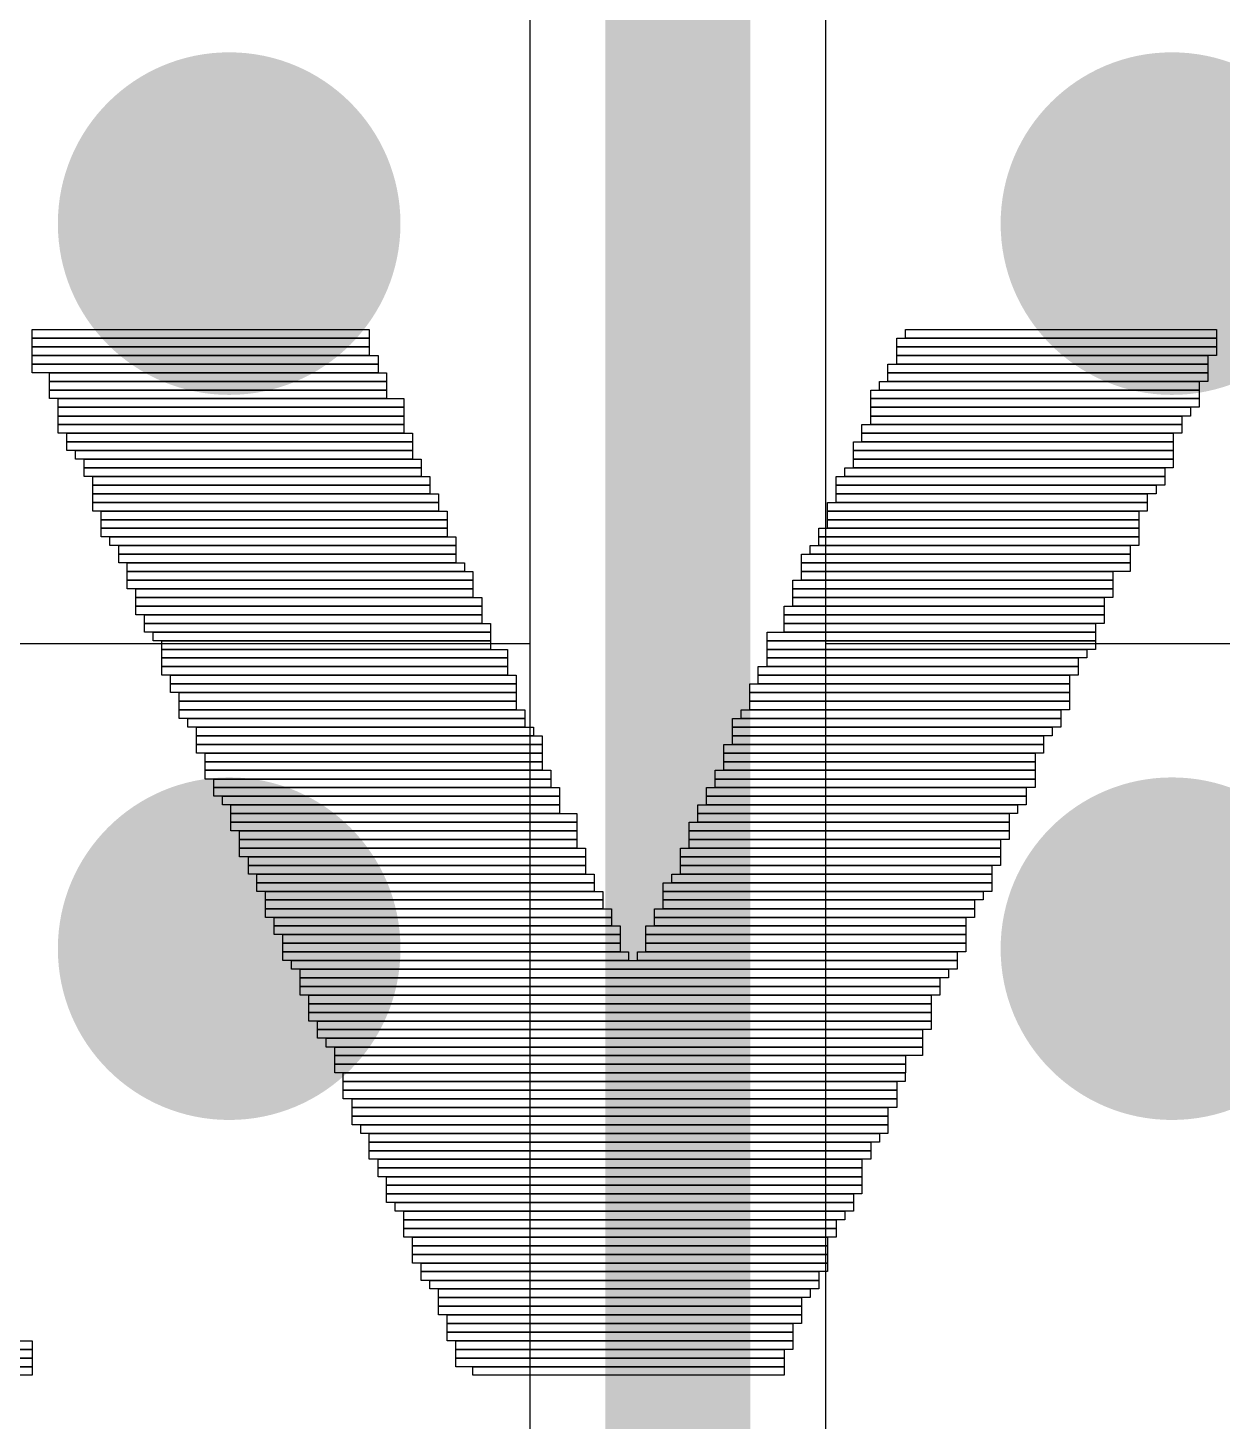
# Model space of a CAD drawing. Header units: millimetres. Extents: x -3 to 5381, y -54 to 5355.
# Drawn here: x 17.461 to 19.552, y -8.909 to -6.469 of the extents above; entities that cross this region are included whole.
import ezdxf

# ---------------------------------------------------------------- set-up
doc = ezdxf.new("R2010")
doc.units = ezdxf.units.MM
for name, color, linetype in [('BottomLayer', 5, 'Continuous'), ('TopLayer', 1, 'Continuous'), ('TopOverlay', 2, 'Continuous'), ('ViaHoleLayer', 16, 'Continuous')]:
    doc.layers.add(name, color=color, linetype=linetype)

msp = doc.modelspace()

# ---------------------------------------------------------------- hatches: boundary and pattern name
at = {"layer": 'BottomLayer'}
h = msp.add_hatch(color=5, dxfattribs=at)
edge = h.paths.add_edge_path()
edge.add_arc((17.8131, -6.8118), 0.3, 0, 360)
h = msp.add_hatch(color=5, dxfattribs=at)
edge = h.paths.add_edge_path()
edge.add_arc((19.4641, -6.8118), 0.3, 0, 360)
h = msp.add_hatch(color=5, dxfattribs=at)
edge = h.paths.add_edge_path()
edge.add_arc((17.8131, -8.0818), 0.3, 0, 360)
h = msp.add_hatch(color=5, dxfattribs=at)
edge = h.paths.add_edge_path()
edge.add_arc((19.4641, -8.0818), 0.3, 0, 360)
at = {"layer": 'TopLayer'}
h = msp.add_hatch(color=1, dxfattribs=at)
edge = h.paths.add_edge_path()
edge.add_arc((17.8131, -6.8118), 0.3, 0, 360)
h = msp.add_hatch(color=1, dxfattribs=at)
edge = h.paths.add_edge_path()
edge.add_arc((19.4641, -6.8118), 0.3, 0, 360)
h = msp.add_hatch(color=1, dxfattribs=at)
edge = h.paths.add_edge_path()
edge.add_arc((17.8131, -8.0818), 0.3, 0, 360)
h = msp.add_hatch(color=1, dxfattribs=at)
edge = h.paths.add_edge_path()
edge.add_arc((19.4641, -8.0818), 0.3, 0, 360)
at = {"layer": 'ViaHoleLayer'}
h = msp.add_hatch(color=16, dxfattribs=at)
edge = h.paths.add_edge_path()
edge.add_arc((17.8131, -6.8118), 0.15, 0, 360)
h = msp.add_hatch(color=16, dxfattribs=at)
edge = h.paths.add_edge_path()
edge.add_arc((19.4641, -6.8118), 0.15, 0, 360)
h = msp.add_hatch(color=16, dxfattribs=at)
edge = h.paths.add_edge_path()
edge.add_arc((17.8131, -8.0818), 0.15, 0, 360)
h = msp.add_hatch(color=16, dxfattribs=at)
edge = h.paths.add_edge_path()
edge.add_arc((19.4641, -8.0818), 0.15, 0, 360)

# ---------------------------------------------------------------- linework, layer by layer
at = {"layer": 'TopLayer'}
for p, q in [((18.8577, -13.6421), (18.8577, -6.0955)), ((18.8577, -7.5481), (18.8577, -6.0955)), ((18.3397, -6.2814), (18.3397, -13.5349)), ((18.3397, -6.2814), (18.3397, -7.5481)), ((18.3397, -7.5481), (15.0122, -7.5481)), ((20.0864, -7.5481), (18.8577, -7.5481))]:
    msp.add_line(p, q, dxfattribs=at)
at = {"layer": 'TopLayer', "const_width": 0.254}
msp.add_lwpolyline([(18.5987, -13.6421), (18.5987, -6.0955)], dxfattribs=at)
at = {"layer": 'TopOverlay'}
for p, q in [((17.4682, -7.0124), (17.4682, -6.9974)), ((17.4682, -6.9974), (18.0585, -6.9974)), ((18.0585, -6.9974), (18.0585, -7.0124)), ((18.9973, -7.0124), (18.9973, -6.9974)), ((18.9973, -6.9974), (19.5421, -6.9974)), ((19.5421, -6.9974), (19.5421, -7.0124)), ((18.0585, -7.0124), (17.4682, -7.0124)), ((17.4682, -7.0277), (17.4682, -7.0124)), ((17.4682, -7.0124), (18.0585, -7.0124)), ((18.0585, -7.0277), (17.4682, -7.0277)), ((17.4682, -7.0427), (17.4682, -7.0277)), ((17.4682, -7.0277), (18.0585, -7.0277)), ((18.0585, -7.0124), (18.0585, -7.0277)), ((18.0585, -7.0277), (18.0585, -7.0427)), ((18.9821, -7.0277), (18.9821, -7.0124)), ((18.9821, -7.0124), (19.5421, -7.0124)), ((19.5421, -7.0277), (18.9821, -7.0277)), ((18.9821, -7.0427), (18.9821, -7.0277)), ((18.9821, -7.0277), (19.5421, -7.0277)), ((19.5421, -7.0124), (18.9973, -7.0124)), ((19.5421, -7.0124), (19.5421, -7.0277)), ((19.5421, -7.0277), (19.5421, -7.0427)), ((18.0585, -7.0427), (17.4682, -7.0427)), ((17.4682, -7.0579), (17.4682, -7.0427)), ((17.4682, -7.0427), (18.0738, -7.0427)), ((18.0738, -7.0427), (18.0738, -7.0579)), ((19.5421, -7.0427), (18.9821, -7.0427)), ((18.9821, -7.0579), (18.9821, -7.0427)), ((18.9821, -7.0427), (19.5271, -7.0427)), ((19.5271, -7.0427), (19.5271, -7.0579)), ((18.0738, -7.0579), (17.4682, -7.0579)), ((17.4682, -7.0731), (17.4682, -7.0579)), ((17.4682, -7.0579), (18.0738, -7.0579)), ((18.0738, -7.0731), (17.4682, -7.0731)), ((17.4984, -7.0881), (17.4984, -7.0731)), ((17.4984, -7.0731), (18.0887, -7.0731)), ((18.0738, -7.0579), (18.0738, -7.0731)), ((18.0887, -7.0731), (18.0887, -7.0881)), ((18.9668, -7.0731), (18.9668, -7.0579)), ((18.9668, -7.0579), (19.5271, -7.0579)), ((19.5271, -7.0731), (18.9668, -7.0731)), ((18.9668, -7.0881), (18.9668, -7.0731)), ((18.9668, -7.0731), (19.5271, -7.0731)), ((19.5271, -7.0579), (18.9821, -7.0579)), ((19.5271, -7.0579), (19.5271, -7.0731)), ((19.5271, -7.0731), (19.5271, -7.0881)), ((18.0887, -7.0881), (17.4984, -7.0881)), ((17.4984, -7.1034), (17.4984, -7.0881)), ((17.4984, -7.0881), (18.0887, -7.0881)), ((18.0887, -7.0881), (18.0887, -7.1034)), ((18.9518, -7.1034), (18.9518, -7.0881)), ((18.9518, -7.0881), (19.5119, -7.0881)), ((19.5271, -7.0881), (18.9668, -7.0881)), ((19.5119, -7.0881), (19.5119, -7.1034)), ((18.0887, -7.1034), (17.4984, -7.1034)), ((17.4984, -7.1184), (17.4984, -7.1034)), ((17.4984, -7.1034), (18.0887, -7.1034)), ((18.0887, -7.1184), (17.4984, -7.1184)), ((17.5134, -7.1336), (17.5134, -7.1184)), ((17.5134, -7.1184), (18.1192, -7.1184)), ((18.0887, -7.1034), (18.0887, -7.1184)), ((18.1192, -7.1184), (18.1192, -7.1336)), ((18.9366, -7.1184), (18.9366, -7.1034)), ((18.9366, -7.1034), (19.5119, -7.1034)), ((19.5119, -7.1184), (18.9366, -7.1184)), ((18.9366, -7.1336), (18.9366, -7.1184)), ((18.9366, -7.1184), (19.5119, -7.1184)), ((19.5119, -7.1034), (18.9518, -7.1034)), ((19.5119, -7.1034), (19.5119, -7.1184)), ((19.5119, -7.1184), (19.5119, -7.1336)), ((18.1192, -7.1336), (17.5134, -7.1336)), ((17.5134, -7.1488), (17.5134, -7.1336)), ((17.5134, -7.1336), (18.1192, -7.1336)), ((18.1192, -7.1488), (17.5134, -7.1488)), ((17.5134, -7.1638), (17.5134, -7.1488)), ((17.5134, -7.1488), (18.1192, -7.1488)), ((18.1192, -7.1336), (18.1192, -7.1488)), ((18.1192, -7.1488), (18.1192, -7.1638)), ((19.5119, -7.1336), (18.9366, -7.1336)), ((18.9366, -7.1488), (18.9366, -7.1336)), ((18.9366, -7.1336), (19.4967, -7.1336)), ((19.4967, -7.1488), (18.9366, -7.1488)), ((18.9366, -7.1638), (18.9366, -7.1488)), ((18.9366, -7.1488), (19.4817, -7.1488)), ((19.4817, -7.1488), (19.4817, -7.1638)), ((19.4967, -7.1336), (19.4967, -7.1488)), ((18.1192, -7.1638), (17.5134, -7.1638)), ((17.5134, -7.1791), (17.5134, -7.1638)), ((17.5134, -7.1638), (18.1192, -7.1638)), ((18.1192, -7.1638), (18.1192, -7.1791)), ((18.9213, -7.1791), (18.9213, -7.1638)), ((18.9213, -7.1638), (19.4817, -7.1638)), ((19.4817, -7.1638), (18.9366, -7.1638)), ((19.4817, -7.1638), (19.4817, -7.1791)), ((18.1192, -7.1791), (17.5134, -7.1791)), ((17.5287, -7.194), (17.5287, -7.1791)), ((17.5287, -7.1791), (18.1342, -7.1791)), ((18.1342, -7.194), (17.5287, -7.194)), ((17.5287, -7.2093), (17.5287, -7.194)), ((17.5287, -7.194), (18.1342, -7.194)), ((18.1342, -7.1791), (18.1342, -7.194)), ((18.1342, -7.194), (18.1342, -7.2093)), ((18.9064, -7.2093), (18.9064, -7.194)), ((18.9064, -7.194), (19.4664, -7.194)), ((19.4817, -7.1791), (18.9213, -7.1791)), ((18.9213, -7.194), (18.9213, -7.1791)), ((18.9213, -7.1791), (19.4664, -7.1791)), ((19.4664, -7.194), (18.9213, -7.194)), ((19.4664, -7.1791), (19.4664, -7.194)), ((19.4664, -7.194), (19.4664, -7.2093)), ((18.1342, -7.2093), (17.5287, -7.2093)), ((17.5439, -7.2245), (17.5439, -7.2093)), ((17.5439, -7.2093), (18.1342, -7.2093)), ((18.1342, -7.2093), (18.1342, -7.2245)), ((19.4664, -7.2093), (18.9064, -7.2093)), ((18.9064, -7.2245), (18.9064, -7.2093)), ((18.9064, -7.2093), (19.4664, -7.2093)), ((19.4664, -7.2093), (19.4664, -7.2245)), ((18.1342, -7.2245), (17.5439, -7.2245)), ((17.5589, -7.2395), (17.5589, -7.2245)), ((17.5589, -7.2245), (18.1494, -7.2245)), ((18.1494, -7.2395), (17.5589, -7.2395)), ((17.5589, -7.2547), (17.5589, -7.2395)), ((17.5589, -7.2395), (18.1494, -7.2395)), ((18.1494, -7.2245), (18.1494, -7.2395)), ((18.1494, -7.2395), (18.1494, -7.2547)), ((18.8911, -7.2547), (18.8911, -7.2395)), ((18.8911, -7.2395), (19.4514, -7.2395)), ((19.4664, -7.2245), (18.9064, -7.2245)), ((18.9064, -7.2395), (18.9064, -7.2245)), ((18.9064, -7.2245), (19.4664, -7.2245)), ((19.4664, -7.2395), (18.9064, -7.2395)), ((19.4514, -7.2395), (19.4514, -7.2547)), ((19.4664, -7.2245), (19.4664, -7.2395)), ((18.1494, -7.2547), (17.5589, -7.2547)), ((17.5741, -7.2697), (17.5741, -7.2547)), ((17.5741, -7.2547), (18.1644, -7.2547)), ((18.1644, -7.2697), (17.5741, -7.2697)), ((17.5741, -7.285), (17.5741, -7.2697)), ((17.5741, -7.2697), (18.1644, -7.2697)), ((18.1644, -7.2547), (18.1644, -7.2697)), ((18.1644, -7.2697), (18.1644, -7.285)), ((18.8761, -7.2697), (18.8761, -7.2547)), ((18.8761, -7.2547), (19.4514, -7.2547)), ((19.4514, -7.2697), (18.8761, -7.2697)), ((18.8761, -7.285), (18.8761, -7.2697)), ((18.8761, -7.2697), (19.4362, -7.2697)), ((19.4514, -7.2547), (18.8911, -7.2547)), ((19.4362, -7.2697), (19.4362, -7.285)), ((19.4514, -7.2547), (19.4514, -7.2697)), ((18.1644, -7.285), (17.5741, -7.285)), ((17.5741, -7.3002), (17.5741, -7.285)), ((17.5741, -7.285), (18.1797, -7.285)), ((18.1797, -7.285), (18.1797, -7.3002)), ((19.4362, -7.285), (18.8761, -7.285)), ((18.8761, -7.3002), (18.8761, -7.285)), ((18.8761, -7.285), (19.421, -7.285)), ((19.421, -7.285), (19.421, -7.3002)), ((18.1797, -7.3002), (17.5741, -7.3002)), ((17.5741, -7.3152), (17.5741, -7.3002)), ((17.5741, -7.3002), (18.1797, -7.3002)), ((18.1797, -7.3152), (17.5741, -7.3152)), ((17.5891, -7.3304), (17.5891, -7.3152)), ((17.5891, -7.3152), (18.1949, -7.3152)), ((18.1797, -7.3002), (18.1797, -7.3152)), ((18.1949, -7.3152), (18.1949, -7.3304)), ((18.8609, -7.3152), (18.8609, -7.3002)), ((18.8609, -7.3002), (19.421, -7.3002)), ((19.421, -7.3152), (18.8609, -7.3152)), ((18.8609, -7.3304), (18.8609, -7.3152)), ((18.8609, -7.3152), (19.406, -7.3152)), ((19.421, -7.3002), (18.8761, -7.3002)), ((19.406, -7.3152), (19.406, -7.3304)), ((19.421, -7.3002), (19.421, -7.3152)), ((18.1949, -7.3304), (17.5891, -7.3304)), ((17.5891, -7.3454), (17.5891, -7.3304)), ((17.5891, -7.3304), (18.1949, -7.3304)), ((18.1949, -7.3304), (18.1949, -7.3454)), ((19.406, -7.3304), (18.8609, -7.3304)), ((18.8609, -7.3454), (18.8609, -7.3304)), ((18.8609, -7.3304), (19.406, -7.3304)), ((19.406, -7.3304), (19.406, -7.3454)), ((18.1949, -7.3454), (17.5891, -7.3454)), ((17.5891, -7.3607), (17.5891, -7.3454)), ((17.5891, -7.3454), (18.1949, -7.3454)), ((18.1949, -7.3607), (17.5891, -7.3607)), ((17.6044, -7.3759), (17.6044, -7.3607)), ((17.6044, -7.3607), (18.2099, -7.3607)), ((18.1949, -7.3454), (18.1949, -7.3607)), ((18.2099, -7.3607), (18.2099, -7.3759)), ((18.8457, -7.3607), (18.8457, -7.3454)), ((18.8457, -7.3454), (19.406, -7.3454)), ((19.406, -7.3607), (18.8457, -7.3607)), ((18.8457, -7.3759), (18.8457, -7.3607)), ((18.8457, -7.3607), (19.406, -7.3607)), ((19.406, -7.3454), (18.8609, -7.3454)), ((19.406, -7.3454), (19.406, -7.3607)), ((19.406, -7.3607), (19.406, -7.3759)), ((18.2099, -7.3759), (17.6044, -7.3759)), ((17.6196, -7.3909), (17.6196, -7.3759)), ((17.6196, -7.3759), (18.2099, -7.3759)), ((18.2099, -7.3909), (17.6196, -7.3909)), ((17.6196, -7.4061), (17.6196, -7.3909)), ((17.6196, -7.3909), (18.2099, -7.3909)), ((18.2099, -7.3759), (18.2099, -7.3909)), ((18.2099, -7.3909), (18.2099, -7.4061)), ((18.8154, -7.4061), (18.8154, -7.3909)), ((18.8154, -7.3909), (19.3907, -7.3909)), ((18.8307, -7.3909), (18.8307, -7.3759)), ((18.8307, -7.3759), (19.3907, -7.3759)), ((19.3907, -7.3909), (18.8307, -7.3909)), ((19.406, -7.3759), (18.8457, -7.3759)), ((19.3907, -7.3759), (19.3907, -7.3909)), ((19.3907, -7.3909), (19.3907, -7.4061)), ((18.2099, -7.4061), (17.6196, -7.4061)), ((17.6346, -7.4211), (17.6346, -7.4061)), ((17.6346, -7.4061), (18.2251, -7.4061)), ((18.2251, -7.4061), (18.2251, -7.4211)), ((19.3907, -7.4061), (18.8154, -7.4061)), ((18.8154, -7.4211), (18.8154, -7.4061)), ((18.8154, -7.4061), (19.3907, -7.4061)), ((19.3907, -7.4061), (19.3907, -7.4211)), ((18.2251, -7.4211), (17.6346, -7.4211)), ((17.6346, -7.4364), (17.6346, -7.4211)), ((17.6346, -7.4211), (18.2401, -7.4211)), ((18.2401, -7.4364), (17.6346, -7.4364)), ((17.6346, -7.4516), (17.6346, -7.4364)), ((17.6346, -7.4364), (18.2401, -7.4364)), ((18.2401, -7.4211), (18.2401, -7.4364)), ((18.2401, -7.4364), (18.2401, -7.4516)), ((18.8004, -7.4516), (18.8004, -7.4364)), ((18.8004, -7.4364), (19.3605, -7.4364)), ((19.3907, -7.4211), (18.8154, -7.4211)), ((18.8154, -7.4364), (18.8154, -7.4211)), ((18.8154, -7.4211), (19.3605, -7.4211)), ((19.3605, -7.4364), (18.8154, -7.4364)), ((19.3605, -7.4211), (19.3605, -7.4364)), ((19.3605, -7.4364), (19.3605, -7.4516)), ((18.2401, -7.4516), (17.6346, -7.4516)), ((17.6498, -7.4666), (17.6498, -7.4516)), ((17.6498, -7.4516), (18.2401, -7.4516)), ((18.2401, -7.4666), (17.6498, -7.4666)), ((17.6498, -7.4818), (17.6498, -7.4666)), ((17.6498, -7.4666), (18.2554, -7.4666)), ((18.2401, -7.4516), (18.2401, -7.4666)), ((18.2554, -7.4666), (18.2554, -7.4818)), ((19.3605, -7.4516), (18.8004, -7.4516)), ((18.8004, -7.4666), (18.8004, -7.4516)), ((18.8004, -7.4516), (19.3605, -7.4516)), ((19.3605, -7.4666), (18.8004, -7.4666)), ((18.8004, -7.4818), (18.8004, -7.4666)), ((18.8004, -7.4666), (19.3453, -7.4666)), ((19.3453, -7.4666), (19.3453, -7.4818)), ((19.3605, -7.4516), (19.3605, -7.4666)), ((18.2554, -7.4818), (17.6498, -7.4818)), ((17.6498, -7.4968), (17.6498, -7.4818)), ((17.6498, -7.4818), (18.2554, -7.4818)), ((18.2554, -7.4818), (18.2554, -7.4968)), ((18.7852, -7.4968), (18.7852, -7.4818)), ((18.7852, -7.4818), (19.3453, -7.4818)), ((19.3453, -7.4818), (18.8004, -7.4818)), ((19.3453, -7.4818), (19.3453, -7.4968)), ((18.2554, -7.4968), (17.6498, -7.4968)), ((17.6648, -7.5121), (17.6648, -7.4968)), ((17.6648, -7.4968), (18.2554, -7.4968)), ((18.2554, -7.5121), (17.6648, -7.5121)), ((17.6648, -7.5273), (17.6648, -7.5121)), ((17.6648, -7.5121), (18.2706, -7.5121)), ((18.2554, -7.4968), (18.2554, -7.5121)), ((18.2706, -7.5121), (18.2706, -7.5273)), ((19.3453, -7.4968), (18.7852, -7.4968)), ((18.7852, -7.5121), (18.7852, -7.4968)), ((18.7852, -7.4968), (19.3453, -7.4968)), ((19.3453, -7.5121), (18.7852, -7.5121)), ((18.7852, -7.5273), (18.7852, -7.5121)), ((18.7852, -7.5121), (19.3303, -7.5121)), ((19.3303, -7.5121), (19.3303, -7.5273)), ((19.3453, -7.4968), (19.3453, -7.5121)), ((18.2706, -7.5273), (17.6648, -7.5273)), ((17.6801, -7.5423), (17.6801, -7.5273)), ((17.6801, -7.5273), (18.2706, -7.5273)), ((18.2706, -7.5273), (18.2706, -7.5423)), ((18.755, -7.5423), (18.755, -7.5273)), ((18.755, -7.5273), (19.3303, -7.5273)), ((19.3303, -7.5273), (18.7852, -7.5273)), ((19.3303, -7.5273), (19.3303, -7.5423)), ((18.2706, -7.5423), (17.6801, -7.5423)), ((17.6953, -7.5575), (17.6953, -7.5423)), ((17.6953, -7.5423), (18.2706, -7.5423)), ((18.2706, -7.5575), (17.6953, -7.5575)), ((17.6953, -7.5725), (17.6953, -7.5575)), ((17.6953, -7.5575), (18.3008, -7.5575)), ((18.2706, -7.5423), (18.2706, -7.5575)), ((18.3008, -7.5575), (18.3008, -7.5725)), ((19.3303, -7.5423), (18.755, -7.5423)), ((18.755, -7.5575), (18.755, -7.5423)), ((18.755, -7.5423), (19.3303, -7.5423)), ((19.3303, -7.5575), (18.755, -7.5575)), ((18.755, -7.5725), (18.755, -7.5575)), ((18.755, -7.5575), (19.315, -7.5575)), ((19.315, -7.5575), (19.315, -7.5725)), ((19.3303, -7.5423), (19.3303, -7.5575)), ((18.3008, -7.5725), (17.6953, -7.5725)), ((17.6953, -7.5877), (17.6953, -7.5725)), ((17.6953, -7.5725), (18.3008, -7.5725)), ((18.3008, -7.5877), (17.6953, -7.5877)), ((17.6953, -7.603), (17.6953, -7.5877)), ((17.6953, -7.5877), (18.3008, -7.5877)), ((18.3008, -7.5725), (18.3008, -7.5877)), ((18.3008, -7.5877), (18.3008, -7.603)), ((18.7397, -7.603), (18.7397, -7.5877)), ((18.7397, -7.5877), (19.3001, -7.5877)), ((19.315, -7.5725), (18.755, -7.5725)), ((18.755, -7.5877), (18.755, -7.5725)), ((18.755, -7.5725), (19.3001, -7.5725)), ((19.3001, -7.5877), (18.755, -7.5877)), ((19.3001, -7.5725), (19.3001, -7.5877)), ((19.3001, -7.5877), (19.3001, -7.603)), ((18.3008, -7.603), (17.6953, -7.603)), ((17.7103, -7.618), (17.7103, -7.603)), ((17.7103, -7.603), (18.3158, -7.603)), ((18.3158, -7.603), (18.3158, -7.618)), ((19.3001, -7.603), (18.7397, -7.603)), ((18.7397, -7.618), (18.7397, -7.603)), ((18.7397, -7.603), (19.2848, -7.603)), ((19.2848, -7.603), (19.2848, -7.618)), ((18.3158, -7.618), (17.7103, -7.618)), ((17.7103, -7.6332), (17.7103, -7.618)), ((17.7103, -7.618), (18.3158, -7.618)), ((18.3158, -7.6332), (17.7103, -7.6332)), ((17.7255, -7.6482), (17.7255, -7.6332)), ((17.7255, -7.6332), (18.3158, -7.6332)), ((18.3158, -7.618), (18.3158, -7.6332)), ((18.3158, -7.6332), (18.3158, -7.6482)), ((18.7248, -7.6332), (18.7248, -7.618)), ((18.7248, -7.618), (19.2848, -7.618)), ((19.2848, -7.6332), (18.7248, -7.6332)), ((18.7248, -7.6482), (18.7248, -7.6332)), ((18.7248, -7.6332), (19.2848, -7.6332)), ((19.2848, -7.618), (18.7397, -7.618)), ((19.2848, -7.618), (19.2848, -7.6332)), ((19.2848, -7.6332), (19.2848, -7.6482)), ((18.3158, -7.6482), (17.7255, -7.6482)), ((17.7255, -7.6634), (17.7255, -7.6482)), ((17.7255, -7.6482), (18.3158, -7.6482)), ((18.3158, -7.6482), (18.3158, -7.6634)), ((19.2848, -7.6482), (18.7248, -7.6482)), ((18.7248, -7.6634), (18.7248, -7.6482)), ((18.7248, -7.6482), (19.2848, -7.6482)), ((19.2848, -7.6482), (19.2848, -7.6634)), ((18.3158, -7.6634), (17.7255, -7.6634)), ((17.7255, -7.6787), (17.7255, -7.6634)), ((17.7255, -7.6634), (18.3311, -7.6634)), ((18.3311, -7.6787), (17.7255, -7.6787)), ((17.7405, -7.6937), (17.7405, -7.6787)), ((17.7405, -7.6787), (18.3311, -7.6787)), ((18.3311, -7.6634), (18.3311, -7.6787)), ((18.3311, -7.6787), (18.3311, -7.6937)), ((18.6943, -7.6937), (18.6943, -7.6787)), ((18.6943, -7.6787), (19.2696, -7.6787)), ((18.7095, -7.6787), (18.7095, -7.6634)), ((18.7095, -7.6634), (19.2696, -7.6634)), ((19.2696, -7.6787), (18.7095, -7.6787)), ((19.2848, -7.6634), (18.7248, -7.6634)), ((19.2696, -7.6634), (19.2696, -7.6787)), ((19.2696, -7.6787), (19.2696, -7.6937)), ((18.3311, -7.6937), (17.7405, -7.6937)), ((17.7557, -7.7089), (17.7557, -7.6937)), ((17.7557, -7.6937), (18.3463, -7.6937)), ((18.3463, -7.7089), (17.7557, -7.7089)), ((17.7557, -7.7239), (17.7557, -7.7089)), ((17.7557, -7.7089), (18.3613, -7.7089)), ((18.3463, -7.6937), (18.3463, -7.7089)), ((18.3613, -7.7089), (18.3613, -7.7239)), ((19.2696, -7.6937), (18.6943, -7.6937)), ((18.6943, -7.7089), (18.6943, -7.6937)), ((18.6943, -7.6937), (19.2546, -7.6937)), ((19.2546, -7.7089), (18.6943, -7.7089)), ((18.6943, -7.7239), (18.6943, -7.7089)), ((18.6943, -7.7089), (19.2394, -7.7089)), ((19.2394, -7.7089), (19.2394, -7.7239)), ((19.2546, -7.6937), (19.2546, -7.7089)), ((18.3613, -7.7239), (17.7557, -7.7239)), ((17.7557, -7.7391), (17.7557, -7.7239)), ((17.7557, -7.7239), (18.3613, -7.7239)), ((18.3613, -7.7239), (18.3613, -7.7391)), ((18.6793, -7.7391), (18.6793, -7.7239)), ((18.6793, -7.7239), (19.2394, -7.7239)), ((19.2394, -7.7239), (18.6943, -7.7239)), ((19.2394, -7.7239), (19.2394, -7.7391)), ((18.3613, -7.7391), (17.7557, -7.7391)), ((17.771, -7.7544), (17.771, -7.7391)), ((17.771, -7.7391), (18.3613, -7.7391)), ((18.3613, -7.7544), (17.771, -7.7544)), ((17.771, -7.7694), (17.771, -7.7544)), ((17.771, -7.7544), (18.3613, -7.7544)), ((18.3613, -7.7391), (18.3613, -7.7544)), ((18.3613, -7.7544), (18.3613, -7.7694)), ((19.2394, -7.7391), (18.6793, -7.7391)), ((18.6793, -7.7544), (18.6793, -7.7391)), ((18.6793, -7.7391), (19.2244, -7.7391)), ((19.2244, -7.7544), (18.6793, -7.7544)), ((18.6793, -7.7694), (18.6793, -7.7544)), ((18.6793, -7.7544), (19.2244, -7.7544)), ((19.2244, -7.7391), (19.2244, -7.7544)), ((19.2244, -7.7544), (19.2244, -7.7694)), ((18.3613, -7.7694), (17.771, -7.7694)), ((17.771, -7.7846), (17.771, -7.7694)), ((17.771, -7.7694), (18.3765, -7.7694)), ((18.3765, -7.7694), (18.3765, -7.7846)), ((18.664, -7.7846), (18.664, -7.7694)), ((18.664, -7.7694), (19.2244, -7.7694)), ((19.2244, -7.7694), (18.6793, -7.7694)), ((19.2244, -7.7694), (19.2244, -7.7846)), ((18.3765, -7.7846), (17.771, -7.7846)), ((17.786, -7.7996), (17.786, -7.7846)), ((17.786, -7.7846), (18.3765, -7.7846)), ((18.3765, -7.7996), (17.786, -7.7996)), ((17.786, -7.8148), (17.786, -7.7996)), ((17.786, -7.7996), (18.3915, -7.7996)), ((18.3765, -7.7846), (18.3765, -7.7996)), ((18.3915, -7.7996), (18.3915, -7.8148)), ((18.6491, -7.8148), (18.6491, -7.7996)), ((18.6491, -7.7996), (19.2091, -7.7996)), ((19.2244, -7.7846), (18.664, -7.7846)), ((18.664, -7.7996), (18.664, -7.7846)), ((18.664, -7.7846), (19.2244, -7.7846)), ((19.2244, -7.7996), (18.664, -7.7996)), ((19.2091, -7.7996), (19.2091, -7.8148)), ((19.2244, -7.7846), (19.2244, -7.7996)), ((18.3915, -7.8148), (17.786, -7.8148)), ((17.8012, -7.8301), (17.8012, -7.8148)), ((17.8012, -7.8148), (18.3915, -7.8148)), ((18.3915, -7.8301), (17.8012, -7.8301)), ((17.8162, -7.845), (17.8162, -7.8301)), ((17.8162, -7.8301), (18.3915, -7.8301)), ((18.3915, -7.8148), (18.3915, -7.8301)), ((18.3915, -7.8301), (18.3915, -7.845)), ((18.6338, -7.845), (18.6338, -7.8301)), ((18.6338, -7.8301), (19.1939, -7.8301)), ((19.2091, -7.8148), (18.6491, -7.8148)), ((18.6491, -7.8301), (18.6491, -7.8148)), ((18.6491, -7.8148), (19.2091, -7.8148)), ((19.2091, -7.8301), (18.6491, -7.8301)), ((19.1939, -7.8301), (19.1939, -7.845)), ((19.2091, -7.8148), (19.2091, -7.8301)), ((18.3915, -7.845), (17.8162, -7.845)), ((17.8162, -7.8603), (17.8162, -7.845)), ((17.8162, -7.845), (18.422, -7.845)), ((18.422, -7.845), (18.422, -7.8603)), ((19.1939, -7.845), (18.6338, -7.845)), ((18.6338, -7.8603), (18.6338, -7.845)), ((18.6338, -7.845), (19.1789, -7.845)), ((19.1789, -7.845), (19.1789, -7.8603)), ((18.422, -7.8603), (17.8162, -7.8603)), ((17.8162, -7.8753), (17.8162, -7.8603)), ((17.8162, -7.8603), (18.422, -7.8603)), ((18.422, -7.8753), (17.8162, -7.8753)), ((17.8314, -7.8905), (17.8314, -7.8753)), ((17.8314, -7.8753), (18.422, -7.8753)), ((18.422, -7.8603), (18.422, -7.8753)), ((18.422, -7.8753), (18.422, -7.8905)), ((18.6186, -7.8753), (18.6186, -7.8603)), ((18.6186, -7.8603), (19.1789, -7.8603)), ((19.1789, -7.8753), (18.6186, -7.8753)), ((18.6186, -7.8905), (18.6186, -7.8753)), ((18.6186, -7.8753), (19.1789, -7.8753)), ((19.1789, -7.8603), (18.6338, -7.8603)), ((19.1789, -7.8603), (19.1789, -7.8753)), ((19.1789, -7.8753), (19.1789, -7.8905)), ((18.422, -7.8905), (17.8314, -7.8905)), ((17.8314, -7.9058), (17.8314, -7.8905)), ((17.8314, -7.8905), (18.422, -7.8905)), ((18.422, -7.9058), (17.8314, -7.9058)), ((17.8314, -7.9207), (17.8314, -7.9058)), ((17.8314, -7.9058), (18.437, -7.9058)), ((18.422, -7.8905), (18.422, -7.9058)), ((18.437, -7.9058), (18.437, -7.9207)), ((18.6036, -7.9207), (18.6036, -7.9058)), ((18.6036, -7.9058), (19.1637, -7.9058)), ((19.1789, -7.8905), (18.6186, -7.8905)), ((18.6186, -7.9058), (18.6186, -7.8905)), ((18.6186, -7.8905), (19.1637, -7.8905)), ((19.1637, -7.9058), (18.6186, -7.9058)), ((19.1637, -7.8905), (19.1637, -7.9058)), ((19.1637, -7.9058), (19.1637, -7.9207)), ((18.437, -7.9207), (17.8314, -7.9207)), ((17.8467, -7.936), (17.8467, -7.9207)), ((17.8467, -7.9207), (18.437, -7.9207)), ((18.437, -7.9207), (18.437, -7.936)), ((19.1637, -7.9207), (18.6036, -7.9207)), ((18.6036, -7.936), (18.6036, -7.9207)), ((18.6036, -7.9207), (19.1637, -7.9207)), ((19.1637, -7.9207), (19.1637, -7.936)), ((18.437, -7.936), (17.8467, -7.936)), ((17.8467, -7.951), (17.8467, -7.936)), ((17.8467, -7.936), (18.437, -7.936)), ((18.437, -7.951), (17.8467, -7.951)), ((17.8617, -7.9662), (17.8617, -7.951)), ((17.8617, -7.951), (18.4522, -7.951)), ((18.437, -7.936), (18.437, -7.951)), ((18.4522, -7.951), (18.4522, -7.9662)), ((18.5884, -7.9662), (18.5884, -7.951)), ((18.5884, -7.951), (19.1487, -7.951)), ((19.1637, -7.936), (18.6036, -7.936)), ((18.6036, -7.951), (18.6036, -7.936)), ((18.6036, -7.936), (19.1487, -7.936)), ((19.1487, -7.951), (18.6036, -7.951)), ((19.1487, -7.936), (19.1487, -7.951)), ((19.1487, -7.951), (19.1487, -7.9662)), ((18.4522, -7.9662), (17.8617, -7.9662)), ((17.8617, -7.9814), (17.8617, -7.9662)), ((17.8617, -7.9662), (18.4522, -7.9662)), ((18.4522, -7.9662), (18.4522, -7.9814)), ((18.5734, -7.9814), (18.5734, -7.9662)), ((18.5734, -7.9662), (19.1487, -7.9662)), ((19.1487, -7.9662), (18.5884, -7.9662)), ((19.1487, -7.9662), (19.1487, -7.9814)), ((18.4522, -7.9814), (17.8617, -7.9814)), ((17.8769, -7.9964), (17.8769, -7.9814)), ((17.8769, -7.9814), (18.4672, -7.9814)), ((18.4672, -7.9964), (17.8769, -7.9964)), ((17.8769, -8.0117), (17.8769, -7.9964)), ((17.8769, -7.9964), (18.4672, -7.9964)), ((18.4672, -7.9814), (18.4672, -7.9964)), ((18.4672, -7.9964), (18.4672, -8.0117)), ((19.1487, -7.9814), (18.5734, -7.9814)), ((18.5734, -7.9964), (18.5734, -7.9814)), ((18.5734, -7.9814), (19.1334, -7.9814)), ((19.1334, -7.9964), (18.5734, -7.9964)), ((18.5734, -8.0117), (18.5734, -7.9964)), ((18.5734, -7.9964), (19.1182, -7.9964)), ((19.1182, -7.9964), (19.1182, -8.0117)), ((19.1334, -7.9814), (19.1334, -7.9964)), ((18.4672, -8.0117), (17.8769, -8.0117)), ((17.8769, -8.0269), (17.8769, -8.0117)), ((17.8769, -8.0117), (18.4824, -8.0117)), ((18.4824, -8.0269), (17.8769, -8.0269)), ((17.8921, -8.0419), (17.8921, -8.0269)), ((17.8921, -8.0269), (18.4824, -8.0269)), ((18.4824, -8.0117), (18.4824, -8.0269)), ((18.4824, -8.0269), (18.4824, -8.0419)), ((18.5581, -8.0269), (18.5581, -8.0117)), ((18.5581, -8.0117), (19.1182, -8.0117)), ((19.1182, -8.0269), (18.5581, -8.0269)), ((18.5581, -8.0419), (18.5581, -8.0269)), ((18.5581, -8.0269), (19.1032, -8.0269)), ((19.1182, -8.0117), (18.5734, -8.0117)), ((19.1032, -8.0269), (19.1032, -8.0419)), ((19.1182, -8.0117), (19.1182, -8.0269)), ((18.4824, -8.0419), (17.8921, -8.0419)), ((17.8921, -8.0571), (17.8921, -8.0419)), ((17.8921, -8.0419), (18.4977, -8.0419)), ((18.4977, -8.0419), (18.4977, -8.0571)), ((18.5429, -8.0571), (18.5429, -8.0419)), ((18.5429, -8.0419), (19.1032, -8.0419)), ((19.1032, -8.0419), (18.5581, -8.0419)), ((19.1032, -8.0419), (19.1032, -8.0571)), ((18.4977, -8.0571), (17.8921, -8.0571)), ((17.9071, -8.0721), (17.9071, -8.0571)), ((17.9071, -8.0571), (18.4977, -8.0571)), ((18.4977, -8.0721), (17.9071, -8.0721)), ((17.9071, -8.0874), (17.9071, -8.0721)), ((17.9071, -8.0721), (18.4977, -8.0721)), ((18.4977, -8.0571), (18.4977, -8.0721)), ((18.4977, -8.0721), (18.4977, -8.0874)), ((19.1032, -8.0571), (18.5429, -8.0571)), ((18.5429, -8.0721), (18.5429, -8.0571)), ((18.5429, -8.0571), (19.1032, -8.0571)), ((19.1032, -8.0721), (18.5429, -8.0721)), ((18.5429, -8.0874), (18.5429, -8.0721)), ((18.5429, -8.0721), (19.1032, -8.0721)), ((19.1032, -8.0571), (19.1032, -8.0721)), ((19.1032, -8.0721), (19.1032, -8.0874)), ((18.4977, -8.0874), (17.9071, -8.0874)), ((17.9071, -8.1026), (17.9071, -8.0874)), ((17.9071, -8.0874), (18.5127, -8.0874)), ((18.5127, -8.0874), (18.5127, -8.1026)), ((18.5279, -8.1026), (18.5279, -8.0874)), ((18.5279, -8.0874), (19.088, -8.0874)), ((19.1032, -8.0874), (18.5429, -8.0874)), ((19.088, -8.0874), (19.088, -8.1026)), ((18.5127, -8.1026), (17.9071, -8.1026)), ((17.9224, -8.1176), (17.9224, -8.1026)), ((17.9224, -8.1026), (19.088, -8.1026)), ((19.088, -8.1176), (17.9224, -8.1176)), ((17.9374, -8.1328), (17.9374, -8.1176)), ((17.9374, -8.1176), (19.073, -8.1176)), ((19.088, -8.1026), (18.5279, -8.1026)), ((19.073, -8.1176), (19.073, -8.1328)), ((19.088, -8.1026), (19.088, -8.1176)), ((19.073, -8.1328), (17.9374, -8.1328)), ((17.9374, -8.1478), (17.9374, -8.1328)), ((17.9374, -8.1328), (19.0577, -8.1328)), ((19.0577, -8.1478), (17.9374, -8.1478)), ((17.9374, -8.1631), (17.9374, -8.1478)), ((17.9374, -8.1478), (19.0577, -8.1478)), ((19.0577, -8.1328), (19.0577, -8.1478)), ((19.0577, -8.1478), (19.0577, -8.1631)), ((19.0577, -8.1631), (17.9374, -8.1631)), ((17.9526, -8.1783), (17.9526, -8.1631)), ((17.9526, -8.1631), (19.0425, -8.1631)), ((19.0425, -8.1631), (19.0425, -8.1783)), ((19.0425, -8.1783), (17.9526, -8.1783)), ((17.9526, -8.1933), (17.9526, -8.1783)), ((17.9526, -8.1783), (19.0425, -8.1783)), ((19.0425, -8.1933), (17.9526, -8.1933)), ((17.9526, -8.2085), (17.9526, -8.1933)), ((17.9526, -8.1933), (19.0425, -8.1933)), ((19.0425, -8.1783), (19.0425, -8.1933)), ((19.0425, -8.1933), (19.0425, -8.2085)), ((19.0425, -8.2085), (17.9526, -8.2085)), ((17.9678, -8.2235), (17.9678, -8.2085)), ((17.9678, -8.2085), (19.0425, -8.2085)), ((19.0425, -8.2235), (17.9678, -8.2235)), ((17.9678, -8.2387), (17.9678, -8.2235)), ((17.9678, -8.2235), (19.0275, -8.2235)), ((19.0275, -8.2235), (19.0275, -8.2387)), ((19.0425, -8.2085), (19.0425, -8.2235)), ((19.0275, -8.2387), (17.9678, -8.2387)), ((17.9828, -8.254), (17.9828, -8.2387)), ((17.9828, -8.2387), (19.0275, -8.2387)), ((19.0275, -8.2387), (19.0275, -8.254)), ((19.0275, -8.254), (17.9828, -8.254)), ((17.9981, -8.269), (17.9981, -8.254)), ((17.9981, -8.254), (19.0275, -8.254)), ((19.0275, -8.269), (17.9981, -8.269)), ((17.9981, -8.2842), (17.9981, -8.269)), ((17.9981, -8.269), (18.9973, -8.269)), ((18.9973, -8.269), (18.9973, -8.2842)), ((19.0275, -8.254), (19.0275, -8.269)), ((18.9973, -8.2842), (17.9981, -8.2842)), ((17.9981, -8.2992), (17.9981, -8.2842)), ((17.9981, -8.2842), (18.9973, -8.2842)), ((18.9973, -8.2842), (18.9973, -8.2992)), ((18.9973, -8.2992), (17.9981, -8.2992)), ((18.013, -8.3144), (18.013, -8.2992)), ((18.013, -8.2992), (18.997, -8.2992)), ((18.997, -8.3144), (18.013, -8.3144)), ((18.013, -8.3297), (18.013, -8.3144)), ((18.013, -8.3144), (18.9821, -8.3144)), ((18.9821, -8.3144), (18.9821, -8.3297)), ((18.997, -8.2992), (18.997, -8.3144)), ((18.9821, -8.3297), (18.013, -8.3297)), ((18.013, -8.3447), (18.013, -8.3297)), ((18.013, -8.3297), (18.9821, -8.3297)), ((18.9821, -8.3447), (18.013, -8.3447)), ((18.0283, -8.3599), (18.0283, -8.3447)), ((18.0283, -8.3447), (18.9821, -8.3447)), ((18.9821, -8.3297), (18.9821, -8.3447)), ((18.9821, -8.3447), (18.9821, -8.3599)), ((18.9821, -8.3599), (18.0283, -8.3599)), ((18.0283, -8.3749), (18.0283, -8.3599)), ((18.0283, -8.3599), (18.9668, -8.3599)), ((18.9668, -8.3599), (18.9668, -8.3749)), ((18.9668, -8.3749), (18.0283, -8.3749)), ((18.0283, -8.3901), (18.0283, -8.3749)), ((18.0283, -8.3749), (18.9668, -8.3749)), ((18.9668, -8.3901), (18.0283, -8.3901)), ((18.0435, -8.4054), (18.0435, -8.3901)), ((18.0435, -8.3901), (18.9668, -8.3901)), ((18.9668, -8.3749), (18.9668, -8.3901)), ((18.9668, -8.3901), (18.9668, -8.4054)), ((18.9668, -8.4054), (18.0435, -8.4054)), ((18.0585, -8.4204), (18.0585, -8.4054)), ((18.0585, -8.4054), (18.9518, -8.4054)), ((18.9518, -8.4054), (18.9518, -8.4204)), ((18.9518, -8.4204), (18.0585, -8.4204)), ((18.0585, -8.4356), (18.0585, -8.4204)), ((18.0585, -8.4204), (18.9366, -8.4204)), ((18.9366, -8.4356), (18.0585, -8.4356)), ((18.0585, -8.4506), (18.0585, -8.4356)), ((18.0585, -8.4356), (18.9366, -8.4356)), ((18.9366, -8.4204), (18.9366, -8.4356)), ((18.9366, -8.4356), (18.9366, -8.4506)), ((18.9366, -8.4506), (18.0585, -8.4506)), ((18.0738, -8.4658), (18.0738, -8.4506)), ((18.0738, -8.4506), (18.9213, -8.4506)), ((18.9213, -8.4658), (18.0738, -8.4658)), ((18.0738, -8.4811), (18.0738, -8.4658)), ((18.0738, -8.4658), (18.9213, -8.4658)), ((18.9213, -8.4506), (18.9213, -8.4658)), ((18.9213, -8.4658), (18.9213, -8.4811)), ((18.9213, -8.4811), (18.0738, -8.4811)), ((18.0887, -8.496), (18.0887, -8.4811)), ((18.0887, -8.4811), (18.9213, -8.4811)), ((18.9213, -8.4811), (18.9213, -8.496)), ((18.9213, -8.496), (18.0887, -8.496)), ((18.0887, -8.5113), (18.0887, -8.496)), ((18.0887, -8.496), (18.9213, -8.496)), ((18.9213, -8.5113), (18.0887, -8.5113)), ((18.0887, -8.5263), (18.0887, -8.5113)), ((18.0887, -8.5113), (18.9064, -8.5113)), ((18.9064, -8.5113), (18.9064, -8.5263)), ((18.9213, -8.496), (18.9213, -8.5113)), ((18.9064, -8.5263), (18.0887, -8.5263)), ((18.104, -8.5415), (18.104, -8.5263)), ((18.104, -8.5263), (18.9064, -8.5263)), ((18.9064, -8.5263), (18.9064, -8.5415)), ((18.9064, -8.5415), (18.104, -8.5415)), ((18.1192, -8.5568), (18.1192, -8.5415)), ((18.1192, -8.5415), (18.8911, -8.5415)), ((18.8911, -8.5568), (18.1192, -8.5568)), ((18.1192, -8.5717), (18.1192, -8.5568)), ((18.1192, -8.5568), (18.8761, -8.5568)), ((18.8761, -8.5568), (18.8761, -8.5717)), ((18.8911, -8.5415), (18.8911, -8.5568)), ((18.8761, -8.5717), (18.1192, -8.5717)), ((18.1192, -8.587), (18.1192, -8.5717)), ((18.1192, -8.5717), (18.8761, -8.5717)), ((18.8761, -8.587), (18.1192, -8.587)), ((18.1342, -8.602), (18.1342, -8.587)), ((18.1342, -8.587), (18.8609, -8.587)), ((18.8609, -8.587), (18.8609, -8.602)), ((18.8761, -8.5717), (18.8761, -8.587)), ((18.8609, -8.602), (18.1342, -8.602)), ((18.1342, -8.6172), (18.1342, -8.602)), ((18.1342, -8.602), (18.8609, -8.602)), ((18.8609, -8.602), (18.8609, -8.6172)), ((18.8609, -8.6172), (18.1342, -8.6172)), ((18.1342, -8.6324), (18.1342, -8.6172)), ((18.1342, -8.6172), (18.8609, -8.6172)), ((18.8609, -8.6324), (18.1342, -8.6324)), ((18.1494, -8.6474), (18.1494, -8.6324)), ((18.1494, -8.6324), (18.8609, -8.6324)), ((18.8609, -8.6172), (18.8609, -8.6324)), ((18.8609, -8.6324), (18.8609, -8.6474)), ((18.8609, -8.6474), (18.1494, -8.6474)), ((18.1494, -8.6627), (18.1494, -8.6474)), ((18.1494, -8.6474), (18.8457, -8.6474)), ((18.8457, -8.6627), (18.1494, -8.6627)), ((18.1644, -8.6777), (18.1644, -8.6627)), ((18.1644, -8.6627), (18.8457, -8.6627)), ((18.8457, -8.6474), (18.8457, -8.6627)), ((18.8457, -8.6627), (18.8457, -8.6777)), ((18.8457, -8.6777), (18.1644, -8.6777)), ((18.1797, -8.6929), (18.1797, -8.6777)), ((18.1797, -8.6777), (18.8307, -8.6777)), ((18.8307, -8.6777), (18.8307, -8.6929)), ((18.8307, -8.6929), (18.1797, -8.6929)), ((18.1797, -8.7081), (18.1797, -8.6929)), ((18.1797, -8.6929), (18.8154, -8.6929)), ((18.8154, -8.7081), (18.1797, -8.7081)), ((18.1797, -8.7231), (18.1797, -8.7081)), ((18.1797, -8.7081), (18.8154, -8.7081)), ((18.8154, -8.6929), (18.8154, -8.7081)), ((18.8154, -8.7081), (18.8154, -8.7231)), ((18.8154, -8.7231), (18.1797, -8.7231)), ((18.1949, -8.7384), (18.1949, -8.7231)), ((18.1949, -8.7231), (18.8154, -8.7231)), ((18.8154, -8.7231), (18.8154, -8.7384)), ((18.8154, -8.7384), (18.1949, -8.7384)), ((18.1949, -8.7533), (18.1949, -8.7384)), ((18.1949, -8.7384), (18.8004, -8.7384)), ((18.8004, -8.7533), (18.1949, -8.7533)), ((18.1949, -8.7686), (18.1949, -8.7533)), ((18.1949, -8.7533), (18.8004, -8.7533)), ((18.8004, -8.7384), (18.8004, -8.7533)), ((18.8004, -8.7533), (18.8004, -8.7686)), ((16.8627, -8.7686), (17.4682, -8.7686)), ((17.4682, -8.7838), (16.8627, -8.7838)), ((16.8627, -8.7838), (17.4682, -8.7838)), ((17.4682, -8.7686), (17.4682, -8.7838)), ((17.4682, -8.7838), (17.4682, -8.7988)), ((18.8004, -8.7686), (18.1949, -8.7686)), ((18.2099, -8.7838), (18.2099, -8.7686)), ((18.2099, -8.7686), (18.8004, -8.7686)), ((18.8004, -8.7838), (18.2099, -8.7838)), ((18.2099, -8.7988), (18.2099, -8.7838)), ((18.2099, -8.7838), (18.7852, -8.7838)), ((18.7852, -8.7838), (18.7852, -8.7988)), ((18.8004, -8.7686), (18.8004, -8.7838)), ((17.4682, -8.7988), (16.8627, -8.7988)), ((16.8777, -8.7988), (17.4682, -8.7988)), ((17.4682, -8.7988), (17.4682, -8.8141)), ((18.7852, -8.7988), (18.2099, -8.7988)), ((18.2099, -8.8141), (18.2099, -8.7988)), ((18.2099, -8.7988), (18.7852, -8.7988)), ((18.7852, -8.7988), (18.7852, -8.8141)), ((17.4682, -8.8141), (16.8777, -8.8141)), ((16.8929, -8.8141), (17.4682, -8.8141)), ((17.4682, -8.829), (16.8929, -8.829)), ((17.4682, -8.8141), (17.4682, -8.829)), ((18.7852, -8.8141), (18.2099, -8.8141)), ((18.2401, -8.829), (18.2401, -8.8141)), ((18.2401, -8.8141), (18.7852, -8.8141)), ((18.7852, -8.829), (18.2401, -8.829)), ((18.7852, -8.8141), (18.7852, -8.829))]:
    msp.add_line(p, q, dxfattribs=at)

doc.saveas('drawing.dxf')
